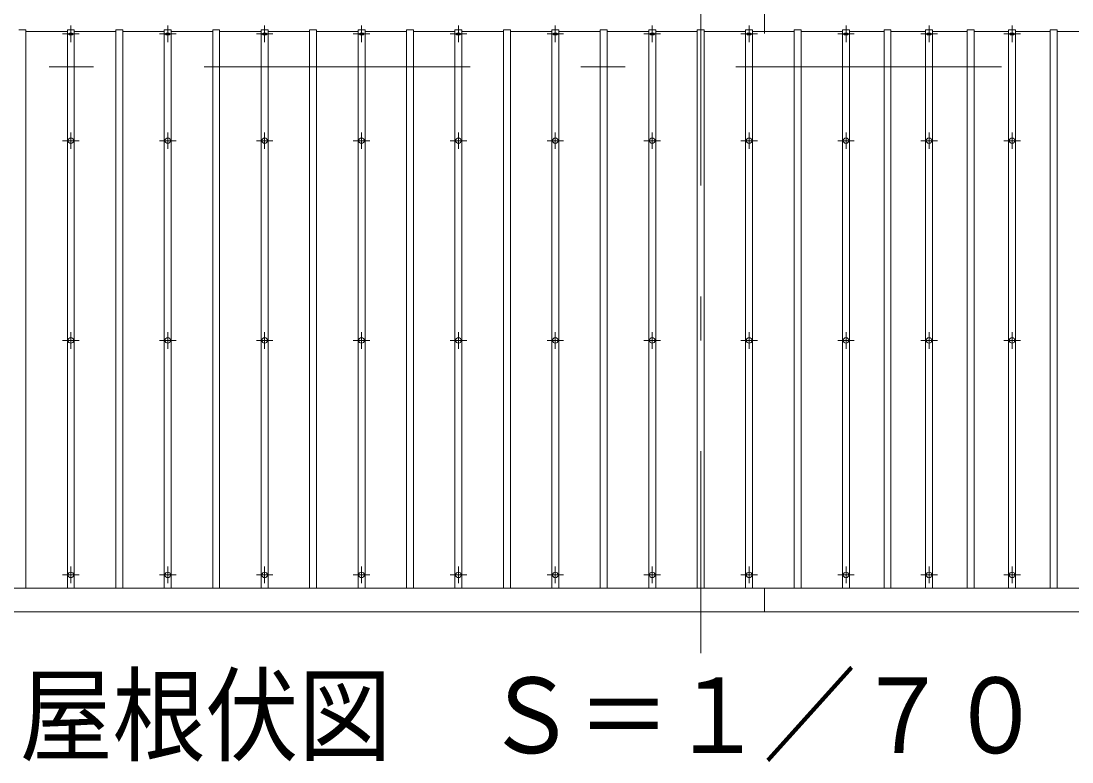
# Model space of a CAD drawing. Units: millimetres, scale not verified. Extents: x -31545 to 31552, y -14700 to 14700.
# Drawn here: x -4283 to -487, y 7780 to 10458 of the extents above; entities that cross this region are included whole.
import ezdxf
from ezdxf.enums import TextEntityAlignment as Align

# ---------------------------------------------------------------- set-up
doc = ezdxf.new("R2010")
doc.units = ezdxf.units.MM
doc.header["$LTSCALE"] = 80
doc.linetypes.add('USER3', pattern=[24, 12, -5, 2, -5])
for name, color, linetype, lineweight in [('0-2_1-07BOLD', 7, 'Continuous', 18), ('0-3_1-27CENTER', 3, 'USER3', 18), ('0-4_1-47THIN', 4, 'Continuous', 18), ('0-5_1-57DIM', 3, 'Continuous', 18)]:
    doc.layers.add(name, color=color, linetype=linetype, lineweight=lineweight)
doc.styles.add('ＭＳ ゴシック', font='')
doc.styles.get('ＭＳ ゴシック').set_extended_font_data('MS Gothic')

msp = doc.modelspace()

# ---------------------------------------------------------------- linework, layer by layer
at = {"layer": '0-2_1-07BOLD'}
for p, q in [((-1598.18, 10502.54), (-1598.18, 10412.54)), ((-7311.18, 8408.3), (3354.82, 8408.3)), ((-1598.18, 8408.3), (-1598.18, 8322.54))]:
    msp.add_line(p, q, dxfattribs=at)
msp.add_lwpolyline([(-7311.18, 8322.54), (3354.82, 8322.54), (3354.82, 10425.54)], dxfattribs=at)
for centre in [(-4103.19, 10025.04), (-3753.18, 10025.04), (-3403.18, 10025.04), (-3053.18, 10025.04), (-2703.19, 10025.04), (-2353.19, 10025.04), (-2003.19, 10025.04), (-1653.18, 10025.04), (-1303.18, 10025.04), (-1003.18, 10025.04), (-703.18, 10025.04), (-4103.19, 9303.38), (-3753.18, 9303.38), (-3403.18, 9303.38), (-3053.18, 9303.38), (-2703.19, 9303.38), (-2353.19, 9303.38), (-2003.19, 9303.38), (-1653.18, 9303.38), (-1303.18, 9303.38), (-1003.18, 9303.38), (-703.18, 9303.38), (-4103.19, 8455.72), (-3753.18, 8455.72), (-3403.18, 8455.72), (-3053.18, 8455.72), (-2703.19, 8455.72), (-2353.19, 8455.72), (-2003.19, 8455.72), (-1653.18, 8455.72), (-1303.18, 8455.72), (-1003.18, 8455.72), (-703.18, 8455.72)]:
    msp.add_circle(centre, 10, dxfattribs=at)
for centre, start, end in [((-4103.19, 10400.58), 46.39838, 133.60162), ((-4103.19, 10421.58), 226.3961, 313.6039), ((-3753.18, 10400.58), 46.39838, 133.60162), ((-3753.18, 10421.58), 226.3961, 313.6039), ((-3403.18, 10400.58), 46.39838, 133.60162), ((-3403.18, 10421.58), 226.3961, 313.6039), ((-3053.18, 10400.58), 46.39838, 133.60162), ((-3053.18, 10421.58), 226.3961, 313.6039), ((-2703.19, 10400.58), 46.39838, 133.60162), ((-2703.19, 10421.58), 226.3961, 313.6039), ((-2353.19, 10400.58), 46.39838, 133.60162), ((-2353.19, 10421.58), 226.3961, 313.6039), ((-2003.19, 10400.58), 46.39838, 133.60162), ((-2003.19, 10421.58), 226.3961, 313.6039), ((-1653.18, 10400.58), 46.39838, 133.60162), ((-1653.18, 10421.58), 226.3961, 313.6039), ((-1303.18, 10400.58), 46.39838, 133.60162), ((-1303.18, 10421.58), 226.3961, 313.6039), ((-1003.18, 10400.58), 46.39838, 133.60162), ((-1003.18, 10421.58), 226.3961, 313.6039), ((-703.18, 10400.58), 46.39838, 133.60162), ((-703.18, 10421.58), 226.3961, 313.6039)]:
    msp.add_arc(centre, 14.5, start, end, dxfattribs=at)
at = {"layer": '0-3_1-27CENTER'}
for p, q in [((-1828.19, 12742.55), (-1828.19, 8172.54)), ((-4103.19, 10441.07), (-4103.19, 10381.07)), ((-3753.18, 10441.07), (-3753.18, 10381.07)), ((-3403.18, 10441.07), (-3403.18, 10381.07)), ((-3053.18, 10441.07), (-3053.18, 10381.07)), ((-2703.19, 10441.07), (-2703.19, 10381.07)), ((-2353.19, 10441.07), (-2353.19, 10381.07)), ((-2003.19, 10441.07), (-2003.19, 10381.07)), ((-1653.18, 10441.07), (-1653.18, 10381.07)), ((-1303.18, 10441.07), (-1303.18, 10381.07)), ((-1003.18, 10441.07), (-1003.18, 10381.07)), ((-703.18, 10441.07), (-703.18, 10381.07)), ((-4133.18, 10411.07), (-4073.18, 10411.07)), ((-3783.18, 10411.07), (-3723.18, 10411.07)), ((-3433.18, 10411.07), (-3373.18, 10411.07)), ((-3083.18, 10411.07), (-3023.18, 10411.07)), ((-2733.18, 10411.07), (-2673.18, 10411.07)), ((-2383.18, 10411.07), (-2323.18, 10411.07)), ((-2033.18, 10411.07), (-1973.18, 10411.07)), ((-1683.18, 10411.07), (-1623.19, 10411.07)), ((-1333.18, 10411.07), (-1273.19, 10411.07)), ((-1033.18, 10411.07), (-973.19, 10411.07)), ((-733.18, 10411.07), (-673.18, 10411.07)), ((-7461.18, 10292.54), (3504.82, 10292.54)), ((-4133.18, 10025.04), (-4073.18, 10025.04)), ((-4103.19, 10055.04), (-4103.19, 9995.04)), ((-3783.18, 10025.04), (-3723.18, 10025.04)), ((-3753.18, 10055.04), (-3753.18, 9995.04)), ((-3433.18, 10025.04), (-3373.18, 10025.04)), ((-3403.18, 10055.04), (-3403.18, 9995.04)), ((-3083.18, 10025.04), (-3023.18, 10025.04)), ((-3053.18, 10055.04), (-3053.18, 9995.04)), ((-2733.18, 10025.04), (-2673.18, 10025.04)), ((-2703.19, 10055.04), (-2703.19, 9995.04)), ((-2383.18, 10025.04), (-2323.18, 10025.04)), ((-2353.19, 10055.04), (-2353.19, 9995.04)), ((-2033.18, 10025.04), (-1973.18, 10025.04)), ((-2003.19, 10055.04), (-2003.19, 9995.04)), ((-1683.18, 10025.04), (-1623.19, 10025.04)), ((-1653.18, 10055.04), (-1653.18, 9995.04)), ((-1333.18, 10025.04), (-1273.19, 10025.04)), ((-1303.18, 10055.04), (-1303.18, 9995.04)), ((-1033.18, 10025.04), (-973.19, 10025.04)), ((-1003.18, 10055.04), (-1003.18, 9995.04)), ((-733.18, 10025.04), (-673.18, 10025.04)), ((-703.18, 10055.04), (-703.18, 9995.04)), ((-4133.18, 9303.38), (-4073.18, 9303.38)), ((-4103.19, 9333.38), (-4103.19, 9273.38)), ((-3783.18, 9303.38), (-3723.18, 9303.38)), ((-3753.18, 9333.38), (-3753.18, 9273.38)), ((-3433.18, 9303.38), (-3373.18, 9303.38)), ((-3403.18, 9333.38), (-3403.18, 9273.38)), ((-3083.18, 9303.38), (-3023.18, 9303.38)), ((-3053.18, 9333.38), (-3053.18, 9273.38)), ((-2733.18, 9303.38), (-2673.18, 9303.38)), ((-2703.19, 9333.38), (-2703.19, 9273.38)), ((-2383.18, 9303.38), (-2323.18, 9303.38)), ((-2353.19, 9333.38), (-2353.19, 9273.38)), ((-2033.18, 9303.38), (-1973.18, 9303.38)), ((-2003.19, 9333.38), (-2003.19, 9273.38)), ((-1683.18, 9303.38), (-1623.19, 9303.38)), ((-1653.18, 9333.38), (-1653.18, 9273.38)), ((-1333.18, 9303.38), (-1273.19, 9303.38)), ((-1303.18, 9333.38), (-1303.18, 9273.38)), ((-1033.18, 9303.38), (-973.19, 9303.38)), ((-1003.18, 9333.38), (-1003.18, 9273.38)), ((-733.18, 9303.38), (-673.18, 9303.38)), ((-703.18, 9333.38), (-703.18, 9273.38)), ((-4103.19, 8485.72), (-4103.19, 8425.72)), ((-3753.18, 8485.72), (-3753.18, 8425.72)), ((-3403.18, 8485.72), (-3403.18, 8425.72)), ((-3053.18, 8485.72), (-3053.18, 8425.72)), ((-2703.19, 8485.72), (-2703.19, 8425.72)), ((-2353.19, 8485.72), (-2353.19, 8425.72)), ((-2003.19, 8485.72), (-2003.19, 8425.72)), ((-1653.18, 8485.72), (-1653.18, 8425.72)), ((-1303.18, 8485.72), (-1303.18, 8425.72)), ((-1003.18, 8485.72), (-1003.18, 8425.72)), ((-703.18, 8485.72), (-703.18, 8425.72)), ((-4133.18, 8455.72), (-4073.18, 8455.72)), ((-3783.18, 8455.72), (-3723.18, 8455.72)), ((-3433.18, 8455.72), (-3373.18, 8455.72)), ((-3083.18, 8455.72), (-3023.18, 8455.72)), ((-2733.18, 8455.72), (-2673.18, 8455.72)), ((-2383.18, 8455.72), (-2323.18, 8455.72)), ((-2033.18, 8455.72), (-1973.18, 8455.72)), ((-1683.18, 8455.72), (-1623.19, 8455.72)), ((-1333.18, 8455.72), (-1273.19, 8455.72)), ((-1033.18, 8455.72), (-973.19, 8455.72)), ((-733.18, 8455.72), (-673.18, 8455.72))]:
    msp.add_line(p, q, dxfattribs=at)
at = {"layer": '0-4_1-47THIN'}
for p, q in [((-4290.69, 10425.54), (-4265.69, 10425.54)), ((-4265.69, 10425.54), (-4265.69, 8408.3)), ((-4265.69, 10419.51), (-4115.68, 10419.51)), ((-4115.68, 10425.54), (-4090.68, 10425.54)), ((-4115.68, 10425.54), (-4115.68, 8408.3)), ((-4090.68, 10425.54), (-4090.68, 8408.3)), ((-3940.69, 10419.51), (-4090.68, 10419.51)), ((-3940.69, 10425.54), (-3915.68, 10425.54)), ((-3940.69, 10425.54), (-3940.69, 8408.3)), ((-3915.68, 10425.54), (-3915.68, 8408.3)), ((-3915.68, 10419.51), (-3765.68, 10419.51)), ((-3765.68, 10425.54), (-3740.68, 10425.54)), ((-3765.68, 10425.54), (-3765.68, 8408.3)), ((-3740.68, 10425.54), (-3740.68, 8408.3)), ((-3590.68, 10419.51), (-3740.68, 10419.51)), ((-3590.68, 10425.54), (-3565.69, 10425.54)), ((-3590.68, 10425.54), (-3590.68, 8408.3)), ((-3565.69, 10425.54), (-3565.69, 8408.3)), ((-3565.69, 10419.51), (-3415.68, 10419.51)), ((-3415.68, 10425.54), (-3390.68, 10425.54)), ((-3415.68, 10425.54), (-3415.68, 8408.3)), ((-3390.68, 10425.54), (-3390.68, 8408.3)), ((-3240.69, 10419.51), (-3390.68, 10419.51)), ((-3240.69, 10425.54), (-3215.69, 10425.54)), ((-3240.69, 10425.54), (-3240.69, 8408.3)), ((-3215.69, 10425.54), (-3215.69, 8408.3)), ((-3215.69, 10419.51), (-3065.68, 10419.51)), ((-3065.68, 10425.54), (-3040.68, 10425.54)), ((-3065.68, 10425.54), (-3065.68, 8408.3)), ((-3040.68, 10425.54), (-3040.68, 8408.3)), ((-2890.68, 10419.51), (-3040.68, 10419.51)), ((-2890.68, 10425.54), (-2865.68, 10425.54)), ((-2890.68, 10425.54), (-2890.68, 8408.3)), ((-2865.68, 10425.54), (-2865.68, 8408.3)), ((-2865.68, 10419.51), (-2715.68, 10419.51)), ((-2715.69, 10425.54), (-2690.69, 10425.54)), ((-2715.69, 10425.54), (-2715.68, 8408.3)), ((-2690.69, 10425.54), (-2690.68, 8408.3)), ((-2540.68, 10419.51), (-2690.69, 10419.51)), ((-2540.68, 10425.54), (-2515.69, 10425.54)), ((-2540.68, 10425.54), (-2540.68, 8408.3)), ((-2515.69, 10425.54), (-2515.69, 8408.3)), ((-2515.69, 10419.51), (-2365.68, 10419.51)), ((-2365.69, 10425.54), (-2340.68, 10425.54)), ((-2365.69, 10425.54), (-2365.69, 8408.3)), ((-2340.68, 10425.54), (-2340.68, 8408.3)), ((-2190.68, 10419.51), (-2340.68, 10419.51)), ((-2190.68, 10425.54), (-2165.69, 10425.54)), ((-2190.68, 10425.54), (-2190.68, 8408.3)), ((-2165.69, 10425.54), (-2165.69, 8408.3)), ((-2165.69, 10419.51), (-2015.68, 10419.51)), ((-2015.68, 10425.54), (-1990.68, 10425.54)), ((-2015.68, 10425.54), (-2015.68, 8408.3)), ((-1840.69, 10419.51), (-1990.69, 10419.51)), ((-1990.68, 10425.54), (-1990.68, 8408.3)), ((-1840.69, 10425.54), (-1815.69, 10425.54)), ((-1840.69, 10425.54), (-1840.69, 8408.3)), ((-1815.69, 10425.54), (-1815.69, 8408.3)), ((-1815.69, 10419.51), (-1665.68, 10419.51)), ((-1665.68, 10425.54), (-1640.68, 10425.54)), ((-1665.68, 10425.54), (-1665.68, 8408.3)), ((-1490.68, 10419.51), (-1640.69, 10419.51)), ((-1640.68, 10425.54), (-1640.68, 8408.3)), ((-1490.68, 10425.54), (-1465.68, 10425.54)), ((-1490.68, 10425.54), (-1490.68, 8408.3)), ((-1465.68, 10425.54), (-1465.68, 8408.3)), ((-1465.68, 10419.51), (-1315.68, 10419.51)), ((-1315.68, 10425.54), (-1290.68, 10425.54)), ((-1315.68, 10425.54), (-1315.68, 8408.3)), ((-1290.68, 10425.54), (-1290.68, 8408.3)), ((-1165.68, 10419.51), (-1290.68, 10419.51)), ((-1165.68, 10425.54), (-1140.68, 10425.54)), ((-1165.68, 10425.54), (-1165.68, 8408.3)), ((-1140.68, 10425.54), (-1140.68, 8408.3)), ((-1140.68, 10419.51), (-1015.68, 10419.51)), ((-1015.68, 10425.54), (-990.68, 10425.54)), ((-1015.68, 10425.54), (-1015.68, 8408.3)), ((-990.68, 10425.54), (-990.68, 8408.3)), ((-865.68, 10419.51), (-990.68, 10419.51)), ((-865.68, 10425.54), (-840.68, 10425.54)), ((-865.68, 10425.54), (-865.68, 8408.3)), ((-840.68, 10425.54), (-840.68, 8408.3)), ((-840.68, 10419.51), (-715.68, 10419.51)), ((-715.68, 10425.54), (-690.68, 10425.54)), ((-715.68, 10425.54), (-715.68, 8408.3)), ((-690.68, 10425.54), (-690.68, 8408.3)), ((-565.68, 10419.51), (-690.68, 10419.51)), ((-565.68, 10425.54), (-540.68, 10425.54)), ((-565.68, 10425.54), (-565.68, 8408.3)), ((-540.68, 10425.54), (-540.68, 8408.3)), ((-540.68, 10419.51), (-415.68, 10419.51))]:
    msp.add_line(p, q, dxfattribs=at)

# ---------------------------------------------------------------- texts
at = {"layer": '0-5_1-57DIM', "color": 7, "style": 'ＭＳ ゴシック', "width": 0.9}
msp.add_text('屋根伏図\u3000Ｓ＝１／７０', height=273.5, dxfattribs=at).set_placement((-4288.18, 7729.85), align=Align.BOTTOM_LEFT)

doc.saveas('drawing.dxf')
